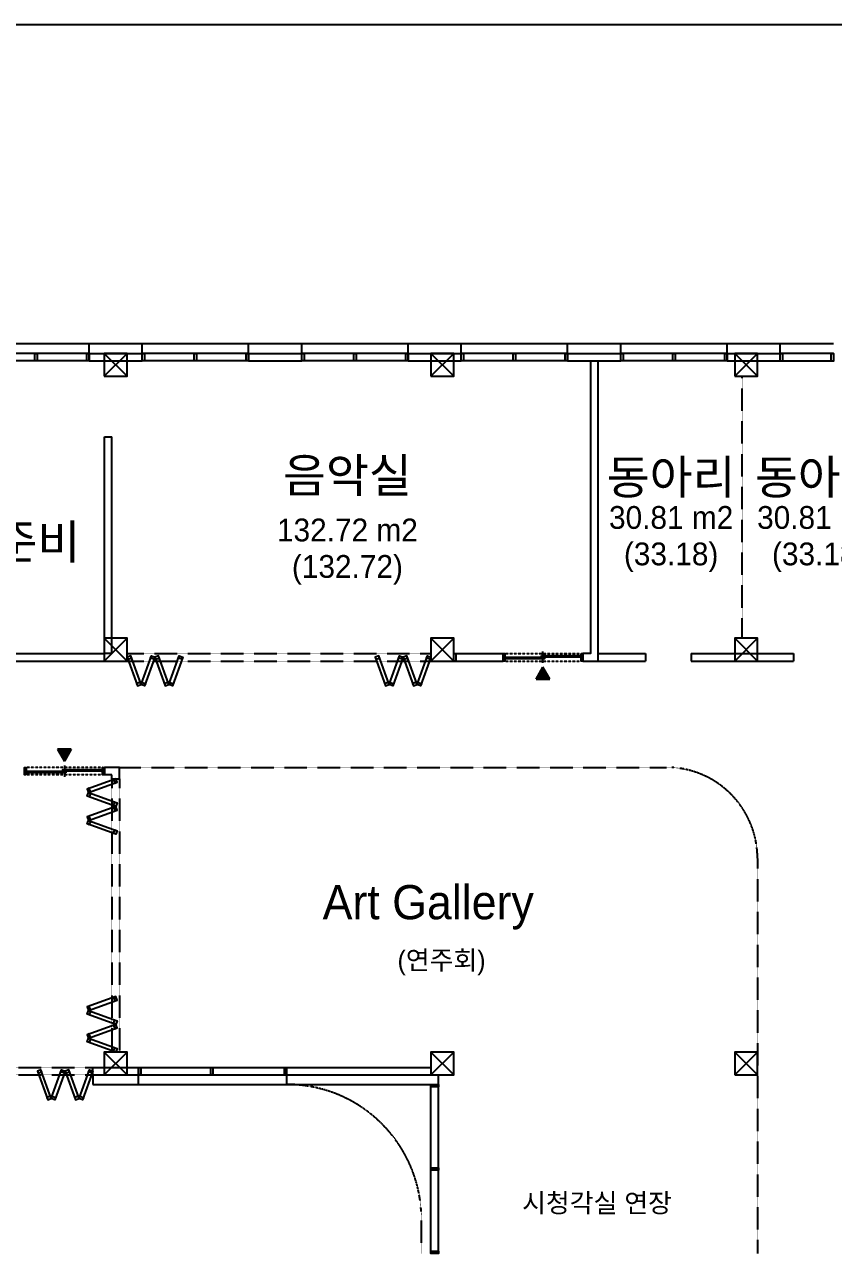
# Model space of a CAD drawing. Header units: millimetres. Extents: x 50157 to 283139, y 29188 to 187058.
# Drawn here: x 106693 to 127993, y 121788 to 154147 of the extents above; entities that cross this region are included whole.
import ezdxf
from ezdxf.enums import TextEntityAlignment as Align

# ---------------------------------------------------------------- set-up
doc = ezdxf.new("R2010")
doc.units = ezdxf.units.MM
doc.linetypes.add('D_HIDDEN', pattern=[0.35, 0.2, -0.15])
doc.linetypes.add('HID', pattern=[2.2, 1.5, -0.7])
for name, color, linetype in [('A-DOOR', 4, 'Continuous'), ('A-FIN', 6, 'Continuous'), ('A-FIN-GL', 5, 'Continuous'), ('A-FIN-ST', 4, 'Continuous'), ('A-HID2', 7, 'HID'), ('A-RC', 2, 'Continuous'), ('A-WALL-L', 7, 'Continuous'), ('A-WND2', 253, 'Continuous'), ('G-SYM', 7, 'Continuous'), ('G-TEXT1', 3, 'Continuous'), ('G-TEXT2', 7, 'Continuous'), ('H-PAT 8', 8, 'Continuous')]:
    doc.layers.add(name, color=color, linetype=linetype)
doc.layers.add('G-DEF1', color=163, linetype='Continuous', plot=False)
doc.styles.add('돋움_SEOP_건대특계관숙', font='gulim.ttc', dxfattribs={"width": 0.95})

# ---------------------------------------------------------------- blocks, each defined once
blk = doc.blocks.new('COL')
at = {"layer": 'A-RC'}
blk.add_lwpolyline([(-2370007, 768928), (-2369407, 768928), (-2369407, 769528), (-2370007, 769528)], close=True, dxfattribs=at)
at = {"layer": 'G-DEF1', "flags": 128}
for points in [[(-2370007, 769528), (-2369407, 768928)], [(-2370007, 768928), (-2369407, 769528)]]:
    blk.add_lwpolyline(points, dxfattribs=at)
blk = doc.blocks.new('AXIS-2')
for p in [(-278879.2, 20236.7), (-270279.2, 20236.7), (-262279.2, 20236.7), (-278879.2, 12736.7), (-270279.2, 12736.7), (-262279.2, 12736.7), (-278879.2, 1836.7), (-270279.2, 1836.7), (-262279.2, 1836.7)]:
    blk.add_blockref('COL', p)
blk = doc.blocks.new('FD02')
at = {"layer": 'A-FIN-ST'}
for points in [[(116562, 14437), (116582, 14381), (116676, 14415), (116656, 14471)], [(117294, 14437), (117273, 14381), (117179, 14415), (117200, 14471)], [(117294, 14437), (117314, 14381), (117408, 14415), (117388, 14471)], [(118026, 14437), (118005, 14381), (117911, 14415), (117932, 14471)], [(116813, 13741), (116834, 13685), (116928, 13719), (116907, 13775)], [(117042, 13741), (117022, 13685), (116928, 13719), (116948, 13775)], [(117545, 13741), (117566, 13685), (117660, 13719), (117639, 13775)], [(117774, 13741), (117754, 13685), (117660, 13719), (117680, 13775)]]:
    blk.add_lwpolyline(points, close=True, dxfattribs=at)
for points in [[(116834, 13685), (116928, 13719)], [(117022, 13685), (116928, 13719)], [(117566, 13685), (117660, 13719)], [(117754, 13685), (117660, 13719)]]:
    blk.add_lwpolyline(points, dxfattribs=at)
at = {"layer": 'A-WND2', "flags": 128}
for points in [[(116928, 13719), (116656, 14471), (116562, 14437), (116834, 13685)], [(116928, 13719), (117200, 14471), (117294, 14437), (117022, 13685)], [(117660, 13719), (117388, 14471), (117294, 14437), (117566, 13685)], [(117660, 13719), (117932, 14471), (118026, 14437), (117754, 13685)]]:
    blk.add_lwpolyline(points, dxfattribs=at)
blk = doc.blocks.new('교실문')
at = {"layer": 'G-SYM'}
h = blk.add_hatch(color=256, dxfattribs=at)
h.dxf.hatch_style = 1
h.paths.add_polyline_path([(241522, -220325), (241162, -220325), (241342, -220637)])
blk.add_line((241342, -220751), (241342, -221051))
for points in [[(240292, -221001), (240337, -221001), (240337, -220801), (240292, -220801)], [(242347, -221001), (242392, -221001), (242392, -220801), (242347, -220801)]]:
    blk.add_lwpolyline(points, close=True)
at = {"layer": 'A-FIN-GL', "flags": 128}
for points in [[(240337, -220898), (241382, -220898), (241382, -220858), (240337, -220858)], [(241302, -220944), (242347, -220944), (242347, -220904), (241302, -220904)]]:
    blk.add_lwpolyline(points, close=True, dxfattribs=at)
at = {"layer": 'G-SYM'}
for p, q in [((241162, -220325), (241522, -220325)), ((241162, -220325), (241342, -220637)), ((241522, -220325), (241342, -220637))]:
    blk.add_line(p, q, dxfattribs=at)
at = {"layer": 'H-PAT 8', "linetype": 'D_HIDDEN'}
for p, q in [((240337, -220801), (242347, -220801)), ((240337, -221001), (242347, -221001))]:
    blk.add_line(p, q, dxfattribs=at)
blk = doc.blocks.new('WIN2800')
at = {"layer": 'A-FIN-GL', "flags": 128}
for points in [[(-2617589, 733100), (-2614789, 733100)], [(-2617589, 732900), (-2614789, 732900)]]:
    blk.add_lwpolyline(points, dxfattribs=at)
at = {"layer": 'A-FIN-ST'}
for points in [[(-2617529, 732900), (-2617589, 732900), (-2617589, 733100), (-2617529, 733100)], [(-2616159, 732900), (-2616219, 732900), (-2616219, 733100), (-2616159, 733100)], [(-2614789, 732900), (-2614849, 732900), (-2614849, 733100), (-2614789, 733100)]]:
    blk.add_lwpolyline(points, close=True, dxfattribs=at)
at = {"layer": 'A-WND2', "flags": 128}
blk.add_lwpolyline([(-2617589, 732650), (-2614789, 732650)], dxfattribs=at)
blk = doc.blocks.new('WIN1400')
at = {"layer": 'A-FIN-GL', "flags": 128}
for points in [[(-2629687, 791670), (-2631087, 791670)], [(-2629687, 791470), (-2631087, 791470)]]:
    blk.add_lwpolyline(points, dxfattribs=at)
at = {"layer": 'A-FIN-ST'}
for points in [[(-2631087, 791670), (-2631027, 791670), (-2631027, 791470), (-2631087, 791470)], [(-2629747, 791670), (-2629687, 791670), (-2629687, 791470), (-2629747, 791470)]]:
    blk.add_lwpolyline(points, close=True, dxfattribs=at)
at = {"layer": 'A-WND2', "flags": 128}
blk.add_lwpolyline([(-2629687, 791920), (-2631087, 791920)], dxfattribs=at)

msp = doc.modelspace()

# ---------------------------------------------------------------- linework, layer by layer
msp.add_lwpolyline([(77837, 154147), (213416, 154147), (213416, 29188), (77837, 29188)], close=True)
at = {"layer": 'A-FIN'}
for p, q in [((108493, 126238), (109693, 126238)), ((113593, 126238), (117593, 126238))]:
    msp.add_line(p, q, dxfattribs=at)
at = {"layer": 'A-FIN', "flags": 128}
for points in [[(109793, 145738), (108393, 145738)], [(108393, 145488), (108393, 145738)], [(109793, 145488), (109793, 145738)], [(113993, 145738), (112593, 145738)], [(112593, 145488), (112593, 145738)], [(113993, 145488), (113993, 145738)], [(118193, 145738), (116793, 145738)], [(116793, 145488), (116793, 145738)], [(118193, 145488), (118193, 145738)], [(122393, 145738), (120993, 145738)], [(120993, 145488), (120993, 145738)], [(122393, 145488), (122393, 145738)], [(126593, 145738), (125193, 145738)], [(125193, 145488), (125193, 145738)], [(126593, 145488), (126593, 145738)], [(108493, 126488), (108493, 126238)], [(109693, 126238), (109693, 126488)], [(113593, 126488), (113593, 126238)], [(117593, 126238), (117593, 126488)]]:
    msp.add_lwpolyline(points, dxfattribs=at)
at = {"layer": 'A-FIN-GL', "flags": 128}
for points in [[(117993, 137588), (119293, 137588)], [(117993, 137388), (119293, 137388)], [(109693, 126688), (113593, 126688)], [(109693, 126488), (113593, 126488)], [(117393, 121788), (117393, 126238)], [(117593, 121788), (117593, 126238)]]:
    msp.add_lwpolyline(points, dxfattribs=at)
at = {"layer": 'A-FIN-ST'}
for points in [[(118053, 137388), (117993, 137388), (117993, 137588), (118053, 137588)], [(109753, 126488), (109693, 126488), (109693, 126688), (109753, 126688)], [(111653, 126488), (111593, 126488), (111593, 126688), (111653, 126688)], [(113593, 126488), (113533, 126488), (113533, 126688), (113593, 126688)], [(117593, 126238), (117593, 126178), (117393, 126178), (117393, 126238)], [(117593, 124043), (117593, 123983), (117393, 123983), (117393, 124043)], [(117593, 121848), (117593, 121788), (117393, 121788), (117393, 121848)]]:
    msp.add_lwpolyline(points, close=True, dxfattribs=at)
at = {"layer": 'A-HID2', "flags": 128}
for points in [[(125593, 137988), (125593, 144888)], [(117143, 121788), (117143, 122688)]]:
    msp.add_lwpolyline(points, dxfattribs=at)
at = {"layer": 'A-HID2'}
for points in [[(109393, 137588), (117393, 137588)], [(109393, 137388), (117393, 137388)], [(108993, 134288), (108993, 127088)], [(109193, 134288), (109193, 127088)], [(101493, 126688), (108493, 126688)], [(101493, 126488), (108493, 126488)]]:
    msp.add_lwpolyline(points, dxfattribs=at)
msp.add_lwpolyline([(109193, 134588), (123593, 134588, -0.414214), (125993, 132188), (125993, 121788)], format="xyb", dxfattribs=at)
msp.add_arc((113593, 122688), 3550, 360, 90, dxfattribs=at)
at = {"layer": 'A-RC'}
for p, q in [((121793, 137388), (121793, 145288)), ((121393, 137588), (121393, 137388)), ((121393, 137388), (121793, 137388)), ((108993, 134388), (108793, 134388)), ((108993, 134288), (108993, 134388)), ((108493, 126688), (109693, 126688)), ((113593, 126688), (117393, 126688)), ((108493, 126488), (109693, 126488)), ((113593, 126488), (117393, 126488))]:
    msp.add_line(p, q, dxfattribs=at)
at = {"layer": 'A-RC', "flags": 128}
for points in [[(108393, 145488), (109793, 145488)], [(108393, 145288), (108393, 145488)], [(109793, 145288), (109793, 145488)], [(112593, 145488), (113993, 145488)], [(112593, 145288), (112593, 145488)], [(113993, 145288), (113993, 145488)], [(116793, 145488), (118193, 145488)], [(116793, 145288), (116793, 145488)], [(118193, 145288), (118193, 145488)], [(120993, 145488), (122393, 145488)], [(120993, 145288), (120993, 145488)], [(122393, 145288), (122393, 145488)], [(125193, 145488), (126593, 145488)], [(125193, 145288), (125193, 145488)], [(126593, 145288), (126593, 145488)], [(108393, 145288), (109793, 145288)], [(112593, 145288), (113993, 145288)], [(116793, 145288), (118193, 145288)], [(120993, 145288), (122393, 145288)], [(121593, 145288), (121593, 137588), (121393, 137588)], [(125193, 145288), (126593, 145288)], [(108793, 137588), (108793, 143288)], [(108793, 143288), (108993, 143288)], [(108993, 137588), (108993, 143288)], [(104793, 137588), (108793, 137588)], [(108993, 137588), (108793, 137588)], [(104793, 137388), (108793, 137388)], [(108993, 134288), (109193, 134288), (109193, 134588), (108793, 134588)], [(108793, 134588), (108793, 134388)], [(108493, 126488), (108493, 126688)], [(109693, 126688), (109693, 126488)], [(113593, 126488), (113593, 126688)]]:
    msp.add_lwpolyline(points, dxfattribs=at)
at = {"layer": 'A-WALL-L', "flags": 128}
for points in [[(121793, 137588), (123043, 137588)], [(123043, 137588), (123043, 137388)], [(124243, 137588), (126943, 137588)], [(124243, 137588), (124243, 137388)], [(126943, 137588), (126943, 137388)], [(121793, 137388), (123043, 137388)], [(124243, 137388), (126943, 137388)]]:
    msp.add_lwpolyline(points, dxfattribs=at)
at = {"layer": 'A-WND2'}
msp.add_line((109693, 126238), (113593, 126238), dxfattribs=at)

# ---------------------------------------------------------------- block references
for name, p in [('AXIS-2', (2757679, -644277)), ('WIN1400', (2757679, -646183))]:
    msp.add_blockref(name, p)
at = {"rotation": 180}
for p in [(-2509197, 878388), (-2504997, 878388), (-2500797, 878388), (-2496597, 878388), (-2492397, 878388)]:
    msp.add_blockref('WIN2800', p, dxfattribs=at)
at = {"layer": 'A-DOOR', "linetype": 'Continuous', "ltscale": 300, "xscale": -1}
for name, p, rotation in [('교실문', (-120999, -83413), 179.9999999999998), ('교실문', (349084, 355389), 359.9999999999998), ('FD02', (94656, 16262), 270), ('FD02', (94656, 10526), 270)]:
    msp.add_blockref(name, p, dxfattribs=dict(at, rotation=rotation))
at = {"layer": 'A-DOOR', "linetype": 'Continuous', "ltscale": 300, "rotation": 359.9999999999999}
for p in [(-7169, 123051), (-633, 123051), (-9533, 112151)]:
    msp.add_blockref('FD02', p, dxfattribs=at)

# ---------------------------------------------------------------- texts
at = {"layer": 'G-DEF1', "style": '돋움_SEOP_건대특계관숙'}
for s, p in [('(33.18)', (123719, 140208)), ('(33.18)', (127619, 140208)), ('(132.72)', (115194, 139878))]:
    msp.add_text(s, height=600, rotation=360, dxfattribs=at).set_placement(p, align=Align.MIDDLE_CENTER)
at = {"layer": 'G-TEXT1', "style": '돋움_SEOP_건대특계관숙'}
for s, height, p in [('음악실', 900, (115194, 142278)), ('동아리', 900, (123719, 142232)), ('동아리', 900, (127619, 142232)), ('준비', 900, (107030, 140526)), ('Art Gallery', 900, (117322, 131037)), ('(연주회)', 500, (117673, 129512)), ('시청각실 연장', 500, (121767, 123117))]:
    msp.add_text(s, height=height, rotation=360, dxfattribs=at).set_placement(p, align=Align.MIDDLE_CENTER)
at = {"layer": 'G-TEXT2', "style": '돋움_SEOP_건대특계관숙'}
for s, p in [('30.81 m2', (123719, 141168)), ('30.81 m2', (127619, 141168)), ('132.72 m2', (115194, 140838))]:
    msp.add_text(s, height=600, rotation=360, dxfattribs=at).set_placement(p, align=Align.MIDDLE_CENTER)

doc.saveas('drawing.dxf')
